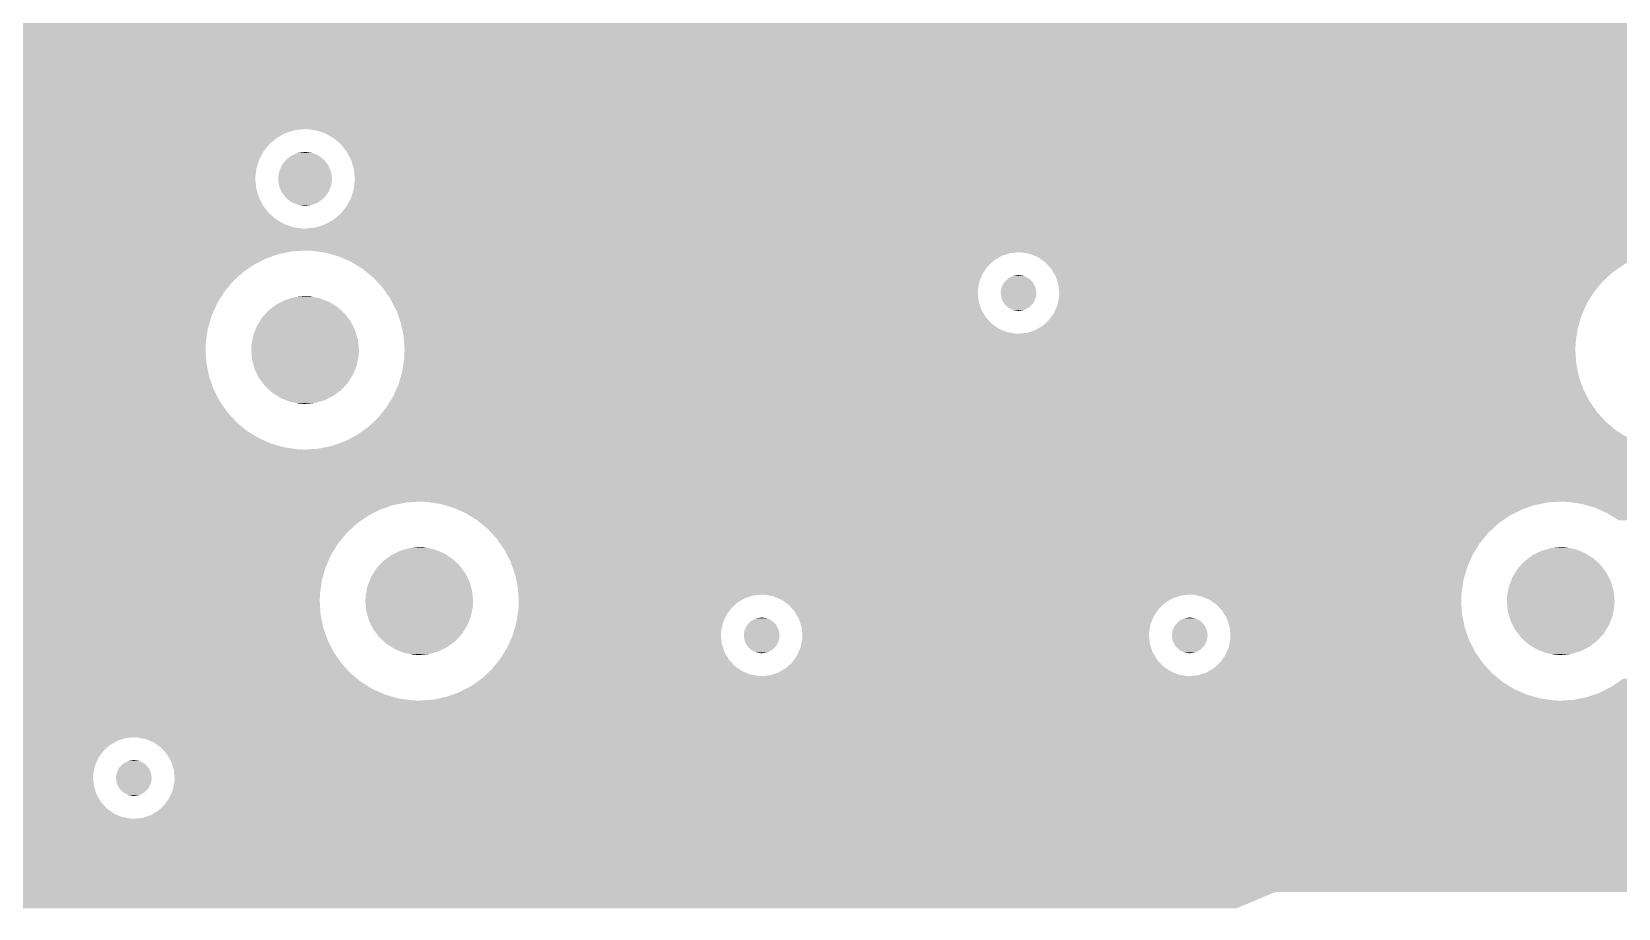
# Model space of a CAD drawing. Extents: x 295 to 953, y 10 to 290.
# Drawn here: x 729.34 to 764.64, y 190.29 to 209.8 of the extents above; entities that cross this region are included whole.
import ezdxf

# ---------------------------------------------------------------- set-up
doc = ezdxf.new("R2010")
doc.units = 0
doc.header["$LTSCALE"] = 5
doc.header["$MEASUREMENT"] = 0
doc.layers.add('FROMC1', color=7, linetype='CONTINUOUS')

msp = doc.modelspace()

# ---------------------------------------------------------------- linework, layer by layer
at = {"layer": 'FROMC1'}
for points in [[(720.94, 209.537), (720.94, 210.66), (797.937, 209.537), (797.937, 210.66)], [(720.94, 209.517), (720.94, 209.537), (788.39, 209.517), (788.758, 209.537)], [(720.94, 209.456), (720.94, 209.517), (788.027, 209.456), (788.39, 209.517)], [(720.94, 209.356), (720.94, 209.456), (787.673, 209.356), (788.027, 209.456)], [(720.94, 209.217), (720.94, 209.356), (787.333, 209.217), (787.673, 209.356)], [(720.94, 209.042), (720.94, 209.217), (787.009, 209.042), (787.333, 209.217)], [(720.94, 208.832), (720.94, 209.042), (786.707, 208.832), (787.009, 209.042)], [(720.94, 208.59), (720.94, 208.832), (786.43, 208.59), (786.707, 208.832)], [(720.94, 208.319), (720.94, 208.59), (786.182, 208.319), (786.43, 208.59)], [(720.94, 208.022), (720.94, 208.319), (785.964, 208.022), (786.182, 208.319)], [(720.94, 207.703), (720.94, 208.022), (785.781, 207.703), (785.964, 208.022)], [(720.94, 207.632), (720.94, 207.703), (785.75, 207.632), (785.781, 207.703)], [(720.94, 207.612), (720.94, 207.632), (735.207, 207.612), (735.418, 207.632)], [(720.94, 207.552), (720.94, 207.612), (735.003, 207.552), (735.207, 207.612)], [(735.669, 207.603), (735.459, 207.632), (785.737, 207.603), (785.75, 207.632)], [(735.87, 207.536), (735.669, 207.603), (785.708, 207.536), (785.737, 207.603)], [(720.94, 207.454), (720.94, 207.552), (734.815, 207.454), (735.003, 207.552)], [(720.94, 207.323), (720.94, 207.454), (734.649, 207.323), (734.815, 207.454)], [(720.94, 207.162), (720.94, 207.323), (734.511, 207.162), (734.649, 207.323)], [(736.054, 207.431), (735.87, 207.536), (785.662, 207.431), (785.708, 207.536)], [(736.13, 207.366), (736.054, 207.431), (785.634, 207.366), (785.662, 207.431)], [(736.215, 207.293), (736.13, 207.366), (785.611, 207.293), (785.634, 207.366)], [(736.347, 207.127), (736.215, 207.293), (785.56, 207.127), (785.611, 207.293)], [(720.94, 206.978), (720.94, 207.162), (734.407, 206.978), (734.511, 207.162)], [(720.94, 206.777), (720.94, 206.978), (734.339, 206.777), (734.407, 206.978)], [(734.9, 206.827), (734.993, 206.947), (735.934, 206.827), (735.843, 206.947)], [(734.993, 206.947), (734.995, 206.95), (735.843, 206.947), (735.839, 206.95)], [(734.995, 206.95), (735.116, 207.043), (735.839, 206.95), (735.72, 207.043)], [(735.116, 207.043), (735.119, 207.045), (735.72, 207.043), (735.715, 207.045)], [(735.119, 207.045), (735.26, 207.103), (735.715, 207.045), (735.576, 207.103)], [(735.26, 207.103), (735.263, 207.104), (735.576, 207.103), (735.568, 207.104)], [(735.263, 207.104), (735.418, 207.124), (735.568, 207.104), (735.418, 207.124)], [(736.405, 207.015), (736.347, 207.127), (785.525, 207.015), (785.56, 207.127)], [(736.445, 206.939), (736.405, 207.015), (785.51, 206.939), (785.525, 207.015)], [(736.505, 206.736), (736.445, 206.939), (785.471, 206.736), (785.51, 206.939)], [(720.94, 206.567), (720.94, 206.777), (734.311, 206.567), (734.339, 206.777)], [(720.94, 206.525), (720.94, 206.567), (734.31, 206.525), (734.311, 206.567)], [(720.94, 206.314), (720.94, 206.525), (734.33, 206.314), (734.31, 206.525)], [(734.818, 206.525), (734.839, 206.679), (736.017, 206.525), (735.997, 206.679)], [(734.838, 206.371), (734.818, 206.525), (735.996, 206.371), (736.017, 206.525)], [(734.839, 206.679), (734.84, 206.684), (735.997, 206.679), (735.995, 206.684)], [(734.84, 206.684), (734.898, 206.823), (735.995, 206.684), (735.937, 206.823)], [(734.898, 206.823), (734.9, 206.827), (735.937, 206.823), (735.934, 206.827)], [(736.513, 206.653), (736.505, 206.736), (785.455, 206.653), (785.471, 206.736)], [(736.525, 206.525), (736.513, 206.653), (785.445, 206.525), (785.455, 206.653)], [(736.524, 206.483), (736.525, 206.525), (785.442, 206.483), (785.445, 206.525)], [(720.94, 206.111), (720.94, 206.314), (734.39, 206.111), (734.33, 206.314)], [(734.84, 206.366), (734.838, 206.371), (735.996, 206.366), (735.996, 206.371)], [(734.898, 206.227), (734.84, 206.366), (735.937, 206.227), (735.996, 206.366)], [(734.901, 206.223), (734.898, 206.227), (735.935, 206.223), (735.937, 206.227)], [(734.992, 206.103), (734.901, 206.223), (735.842, 206.103), (735.935, 206.223)], [(736.428, 206.072), (736.473, 206.205), (785.432, 206.072), (785.425, 206.205)], [(736.473, 206.205), (736.496, 206.273), (785.425, 206.205), (785.426, 206.273)], [(736.496, 206.273), (736.498, 206.287), (785.426, 206.273), (785.426, 206.287)], [(736.498, 206.287), (736.524, 206.483), (785.426, 206.287), (785.442, 206.483)], [(720.94, 205.923), (720.94, 206.111), (734.488, 205.923), (734.39, 206.111)], [(720.94, 205.757), (720.94, 205.923), (734.62, 205.757), (734.488, 205.923)], [(734.996, 206.1), (734.992, 206.103), (735.84, 206.1), (735.842, 206.103)], [(735.115, 206.007), (734.996, 206.1), (735.719, 206.007), (735.84, 206.1)], [(735.121, 206.005), (735.115, 206.007), (735.716, 206.005), (735.719, 206.007)], [(735.259, 205.947), (735.121, 206.005), (735.575, 205.947), (735.716, 206.005)], [(735.267, 205.946), (735.259, 205.947), (735.572, 205.946), (735.575, 205.947)], [(735.418, 205.926), (735.267, 205.946), (735.418, 205.926), (735.572, 205.946)], [(736.186, 205.727), (736.28, 205.838), (785.464, 205.727), (785.445, 205.838)], [(736.28, 205.838), (736.324, 205.888), (785.445, 205.838), (785.443, 205.888)], [(736.324, 205.888), (736.428, 206.072), (785.443, 205.888), (785.432, 206.072)], [(720.94, 205.619), (720.94, 205.757), (734.781, 205.619), (734.62, 205.757)], [(720.94, 205.514), (720.94, 205.619), (734.965, 205.514), (734.781, 205.619)], [(720.94, 205.447), (720.94, 205.514), (735.166, 205.447), (734.965, 205.514)], [(735.628, 205.438), (735.754, 205.475), (785.517, 205.438), (785.506, 205.475)], [(735.754, 205.475), (735.832, 205.498), (785.506, 205.475), (785.502, 205.498)], [(735.832, 205.498), (736.02, 205.596), (785.502, 205.498), (785.486, 205.596)], [(736.02, 205.596), (736.186, 205.727), (785.486, 205.596), (785.464, 205.727)], [(720.94, 205.418), (720.94, 205.447), (735.376, 205.418), (735.166, 205.447)], [(720.94, 205.121), (720.94, 205.418), (785.606, 205.121), (785.522, 205.418)], [(720.94, 205.418), (720.94, 205.418), (735.418, 205.418), (735.376, 205.418)], [(720.94, 204.93), (720.94, 205.121), (785.684, 204.93), (785.606, 205.121)], [(735.418, 205.418), (735.628, 205.438), (785.522, 205.418), (785.517, 205.438)], [(720.94, 204.91), (720.94, 204.93), (735.118, 204.91), (735.418, 204.93)], [(720.94, 204.849), (720.94, 204.91), (734.825, 204.849), (735.118, 204.91)], [(720.94, 204.749), (720.94, 204.849), (734.542, 204.749), (734.825, 204.849)], [(735.596, 204.923), (735.418, 204.93), (765.792, 204.923), (765.898, 204.93)], [(735.684, 204.91), (735.596, 204.923), (765.598, 204.91), (765.792, 204.923)], [(735.803, 204.892), (735.684, 204.91), (765.512, 204.892), (765.598, 204.91)], [(735.892, 204.878), (735.803, 204.892), (751.167, 204.878), (751.293, 204.892)], [(735.916, 204.872), (735.892, 204.878), (751.102, 204.872), (751.167, 204.878)], [(736.121, 204.812), (735.916, 204.872), (750.92, 204.812), (751.102, 204.872)], [(736.18, 204.794), (736.121, 204.812), (750.891, 204.794), (750.92, 204.812)], [(736.359, 204.715), (736.18, 204.794), (750.754, 204.715), (750.891, 204.794)], [(751.372, 204.888), (751.293, 204.892), (765.495, 204.888), (765.512, 204.892)], [(751.561, 204.851), (751.372, 204.888), (765.315, 204.851), (765.495, 204.888)], [(751.566, 204.849), (751.561, 204.851), (765.305, 204.849), (765.315, 204.851)], [(751.737, 204.776), (751.566, 204.849), (765.096, 204.776), (765.305, 204.849)], [(751.773, 204.749), (751.737, 204.776), (765.022, 204.749), (765.096, 204.776)], [(720.94, 204.613), (720.94, 204.749), (734.275, 204.613), (734.542, 204.749)], [(720.94, 204.441), (720.94, 204.613), (734.029, 204.441), (734.275, 204.613)], [(720.94, 204.237), (720.94, 204.441), (733.809, 204.237), (734.029, 204.441)], [(736.454, 204.672), (736.359, 204.715), (750.708, 204.672), (750.754, 204.715)], [(736.594, 204.585), (736.454, 204.672), (750.613, 204.585), (750.708, 204.672)], [(736.709, 204.515), (736.594, 204.585), (750.563, 204.515), (750.613, 204.585)], [(736.812, 204.429), (736.709, 204.515), (750.502, 204.429), (750.563, 204.515)], [(736.94, 204.324), (736.812, 204.429), (750.457, 204.324), (750.502, 204.429)], [(751.893, 204.665), (751.773, 204.749), (764.857, 204.665), (765.022, 204.749)], [(751.941, 204.613), (751.893, 204.665), (764.755, 204.613), (764.857, 204.665)], [(752.022, 204.523), (751.941, 204.613), (764.627, 204.523), (764.755, 204.613)], [(752.071, 204.441), (752.022, 204.523), (764.509, 204.441), (764.627, 204.523)], [(752.119, 204.358), (752.071, 204.441), (764.419, 204.358), (764.509, 204.441)], [(720.94, 204.006), (720.94, 204.237), (733.618, 204.006), (733.809, 204.237)], [(737.005, 204.253), (736.94, 204.324), (750.426, 204.253), (750.457, 204.324)], [(737.143, 204.103), (737.005, 204.253), (750.397, 204.103), (750.426, 204.253)], [(737.17, 204.065), (737.143, 204.103), (750.389, 204.065), (750.397, 204.103)], [(737.226, 203.985), (737.17, 204.065), (750.386, 203.985), (750.389, 204.065)], [(750.894, 203.985), (750.911, 204.1), (751.691, 203.985), (751.673, 204.1)], [(750.911, 204.1), (750.916, 204.11), (751.673, 204.1), (751.671, 204.11)], [(750.916, 204.11), (750.966, 204.214), (751.671, 204.11), (751.617, 204.214)], [(750.966, 204.214), (750.975, 204.223), (751.617, 204.214), (751.613, 204.223)], [(750.975, 204.223), (751.055, 204.305), (751.613, 204.223), (751.528, 204.305)], [(751.055, 204.305), (751.067, 204.311), (751.528, 204.305), (751.522, 204.311)], [(751.067, 204.311), (751.167, 204.364), (751.522, 204.311), (751.414, 204.364)], [(751.167, 204.364), (751.187, 204.367), (751.414, 204.364), (751.408, 204.367)], [(751.187, 204.367), (751.293, 204.384), (751.408, 204.367), (751.293, 204.384)], [(752.159, 204.237), (752.119, 204.358), (764.289, 204.237), (764.419, 204.358)], [(752.179, 204.176), (752.159, 204.237), (764.238, 204.176), (764.289, 204.237)], [(752.197, 204.006), (752.179, 204.176), (764.098, 204.006), (764.238, 204.176)], [(720.94, 203.751), (720.94, 204.006), (733.46, 203.751), (733.618, 204.006)], [(720.94, 203.477), (720.94, 203.751), (733.338, 203.477), (733.46, 203.751)], [(734.701, 203.669), (734.788, 203.735), (736.143, 203.669), (736.037, 203.735)], [(734.788, 203.735), (734.891, 203.786), (736.037, 203.735), (735.956, 203.786)], [(734.891, 203.786), (734.986, 203.833), (735.956, 203.786), (735.835, 203.833)], [(734.986, 203.833), (735.103, 203.867), (735.835, 203.833), (735.751, 203.867)], [(735.103, 203.867), (735.198, 203.894), (735.751, 203.867), (735.61, 203.894)], [(735.198, 203.894), (735.356, 203.908), (735.61, 203.894), (735.534, 203.908)], [(735.356, 203.908), (735.418, 203.914), (735.534, 203.908), (735.418, 203.914)], [(737.315, 203.857), (737.226, 203.985), (750.399, 203.857), (750.386, 203.985)], [(737.347, 203.794), (737.315, 203.857), (750.406, 203.794), (750.399, 203.857)], [(737.441, 203.612), (737.347, 203.794), (750.466, 203.612), (750.406, 203.794)], [(750.912, 203.87), (750.894, 203.985), (751.674, 203.87), (751.691, 203.985)], [(750.914, 203.86), (750.912, 203.87), (751.669, 203.86), (751.674, 203.87)], [(750.968, 203.756), (750.914, 203.86), (751.619, 203.756), (751.669, 203.86)], [(750.972, 203.747), (750.968, 203.756), (751.61, 203.747), (751.619, 203.756)], [(751.057, 203.665), (750.972, 203.747), (751.53, 203.665), (751.61, 203.747)], [(752.083, 203.541), (752.159, 203.717), (763.846, 203.541), (763.925, 203.717)], [(752.159, 203.717), (752.166, 203.751), (763.925, 203.717), (763.94, 203.751)], [(752.166, 203.751), (752.196, 203.905), (763.94, 203.751), (764.035, 203.905)], [(752.196, 203.905), (752.199, 203.985), (764.035, 203.905), (764.085, 203.985)], [(752.199, 203.985), (752.197, 204.006), (764.085, 203.985), (764.098, 204.006)], [(720.94, 203.19), (720.94, 203.477), (733.254, 203.19), (733.338, 203.477)], [(734.403, 203.344), (734.463, 203.44), (736.438, 203.344), (736.366, 203.44)], [(734.463, 203.44), (734.536, 203.52), (736.366, 203.44), (736.306, 203.52)], [(734.536, 203.52), (734.612, 203.603), (736.306, 203.52), (736.216, 203.603)], [(734.612, 203.603), (734.701, 203.669), (736.216, 203.603), (736.143, 203.669)], [(737.452, 203.591), (737.441, 203.612), (750.479, 203.591), (750.466, 203.612)], [(737.503, 203.447), (737.452, 203.591), (750.563, 203.447), (750.479, 203.591)], [(737.552, 203.308), (737.503, 203.447), (750.69, 203.308), (750.563, 203.447)], [(751.063, 203.659), (751.057, 203.665), (751.518, 203.659), (751.53, 203.665)], [(751.171, 203.606), (751.063, 203.659), (751.418, 203.606), (751.518, 203.659)], [(751.178, 203.603), (751.171, 203.606), (751.398, 203.603), (751.418, 203.606)], [(751.293, 203.586), (751.178, 203.603), (751.293, 203.586), (751.398, 203.603)], [(751.831, 203.255), (751.972, 203.385), (763.753, 203.255), (763.791, 203.385)], [(751.972, 203.385), (752.038, 203.477), (763.791, 203.385), (763.818, 203.477)], [(752.038, 203.477), (752.083, 203.541), (763.818, 203.477), (763.846, 203.541)], [(720.94, 202.893), (720.94, 203.19), (733.21, 202.893), (733.254, 203.19)], [(734.244, 202.935), (734.266, 203.048), (736.596, 202.935), (736.564, 203.048)], [(734.266, 203.048), (734.305, 203.147), (736.564, 203.048), (736.536, 203.147)], [(734.305, 203.147), (734.346, 203.253), (736.536, 203.147), (736.483, 203.253)], [(734.346, 203.253), (734.403, 203.344), (736.483, 203.253), (736.438, 203.344)], [(737.552, 203.305), (737.552, 203.308), (750.692, 203.305), (750.69, 203.308)], [(737.575, 203.194), (737.552, 203.305), (750.848, 203.194), (750.692, 203.305)], [(737.591, 203.119), (737.575, 203.194), (751.025, 203.119), (750.848, 203.194)], [(737.598, 203.082), (737.591, 203.119), (751.213, 203.082), (751.025, 203.119)], [(737.599, 203.078), (737.598, 203.082), (751.293, 203.078), (751.213, 203.082)], [(737.612, 203.014), (737.599, 203.078), (763.708, 203.014), (763.717, 203.078)], [(737.62, 202.893), (737.612, 203.014), (763.69, 202.893), (763.708, 203.014)], [(751.293, 203.078), (751.483, 203.098), (763.717, 203.078), (763.721, 203.098)], [(751.483, 203.098), (751.665, 203.158), (763.721, 203.098), (763.729, 203.158)], [(751.665, 203.158), (751.719, 203.19), (763.729, 203.158), (763.734, 203.19)], [(751.719, 203.19), (751.831, 203.255), (763.734, 203.19), (763.753, 203.255)], [(720.94, 202.715), (720.94, 202.893), (733.203, 202.715), (733.21, 202.893)], [(720.94, 202.416), (720.94, 202.715), (733.223, 202.416), (733.203, 202.715)], [(734.219, 202.715), (734.224, 202.832), (736.616, 202.715), (736.606, 202.832)], [(734.229, 202.598), (734.219, 202.715), (736.611, 202.598), (736.616, 202.715)], [(734.224, 202.832), (734.244, 202.935), (736.606, 202.832), (736.596, 202.935)], [(737.632, 202.715), (737.62, 202.893), (763.683, 202.715), (763.69, 202.893)], [(737.625, 202.537), (737.632, 202.715), (763.695, 202.537), (763.683, 202.715)], [(720.94, 202.122), (720.94, 202.416), (733.283, 202.122), (733.223, 202.416)], [(734.239, 202.495), (734.229, 202.598), (736.591, 202.495), (736.611, 202.598)], [(734.271, 202.382), (734.239, 202.495), (736.569, 202.382), (736.591, 202.495)], [(734.299, 202.283), (734.271, 202.382), (736.531, 202.283), (736.569, 202.382)], [(737.581, 202.24), (737.607, 202.416), (763.739, 202.24), (763.703, 202.416)], [(737.607, 202.416), (737.625, 202.537), (763.703, 202.416), (763.695, 202.537)], [(720.94, 201.839), (720.94, 202.122), (733.383, 201.839), (733.283, 202.122)], [(734.352, 202.177), (734.299, 202.283), (736.489, 202.177), (736.531, 202.283)], [(734.397, 202.086), (734.352, 202.177), (736.432, 202.086), (736.489, 202.177)], [(734.469, 201.99), (734.397, 202.086), (736.372, 201.99), (736.432, 202.086)], [(734.53, 201.91), (734.469, 201.99), (736.299, 201.91), (736.372, 201.99)], [(737.447, 201.839), (737.497, 201.953), (763.863, 201.839), (763.823, 201.953)], [(737.497, 201.953), (737.547, 202.122), (763.823, 201.953), (763.763, 202.122)], [(737.547, 202.122), (737.581, 202.24), (763.763, 202.122), (763.739, 202.24)], [(720.94, 201.573), (720.94, 201.839), (733.52, 201.573), (733.383, 201.839)], [(734.62, 201.827), (734.53, 201.91), (736.223, 201.827), (736.299, 201.91)], [(734.692, 201.761), (734.62, 201.827), (736.135, 201.761), (736.223, 201.827)], [(734.798, 201.695), (734.692, 201.761), (736.047, 201.695), (736.135, 201.761)], [(734.879, 201.644), (734.798, 201.695), (735.945, 201.644), (736.047, 201.695)], [(735, 201.597), (734.879, 201.644), (735.849, 201.597), (735.945, 201.644)], [(735.084, 201.563), (735, 201.597), (735.732, 201.563), (735.849, 201.597)], [(737.309, 201.573), (737.375, 201.679), (764, 201.573), (763.946, 201.679)], [(737.375, 201.679), (737.447, 201.839), (763.946, 201.679), (763.863, 201.839)], [(720.94, 201.327), (720.94, 201.573), (733.692, 201.327), (733.52, 201.573)], [(720.94, 201.106), (720.94, 201.327), (733.895, 201.106), (733.692, 201.327)], [(735.225, 201.536), (735.084, 201.563), (735.637, 201.536), (735.732, 201.563)], [(735.301, 201.522), (735.225, 201.536), (735.479, 201.522), (735.637, 201.536)], [(735.418, 201.516), (735.301, 201.522), (735.418, 201.516), (735.479, 201.522)], [(737.026, 201.192), (737.137, 201.327), (764.296, 201.192), (764.172, 201.327)], [(737.137, 201.327), (737.217, 201.424), (764.172, 201.327), (764.104, 201.424)], [(737.217, 201.424), (737.309, 201.573), (764.104, 201.424), (764, 201.573)], [(720.94, 200.915), (720.94, 201.106), (734.126, 200.915), (733.895, 201.106)], [(720.94, 200.758), (720.94, 200.915), (734.381, 200.758), (734.126, 200.915)], [(736.56, 200.817), (736.7, 200.915), (764.764, 200.817), (764.606, 200.915)], [(736.7, 200.915), (736.806, 200.989), (764.606, 200.915), (764.517, 200.989)], [(736.806, 200.989), (736.933, 201.106), (764.517, 200.989), (764.375, 201.106)], [(736.933, 201.106), (737.026, 201.192), (764.375, 201.106), (764.296, 201.192)], [(720.94, 200.636), (720.94, 200.758), (734.655, 200.636), (734.381, 200.758)], [(720.94, 200.552), (720.94, 200.636), (734.943, 200.552), (734.655, 200.636)], [(720.94, 200.507), (720.94, 200.552), (735.239, 200.507), (734.943, 200.552)], [(735.523, 200.507), (735.717, 200.52), (765.719, 200.507), (765.632, 200.52)], [(735.717, 200.52), (735.868, 200.552), (765.632, 200.52), (765.423, 200.552)], [(735.868, 200.552), (736.01, 200.581), (765.423, 200.552), (765.322, 200.581)], [(736.01, 200.581), (736.165, 200.636), (765.322, 200.581), (765.135, 200.636)], [(736.165, 200.636), (736.293, 200.681), (765.135, 200.636), (765.034, 200.681)], [(736.293, 200.681), (736.443, 200.758), (765.034, 200.681), (764.861, 200.758)], [(736.443, 200.758), (736.56, 200.817), (764.861, 200.758), (764.764, 200.817)], [(720.94, 200.5), (720.94, 200.507), (735.418, 200.5), (735.239, 200.507)], [(720.94, 199.54), (720.94, 200.5), (797.937, 199.54), (797.937, 200.5)], [(735.418, 200.5), (735.523, 200.507), (765.898, 200.5), (765.719, 200.507)], [(720.94, 199.53), (720.94, 199.54), (784.177, 199.53), (784.226, 199.54)], [(720.94, 199.342), (720.94, 199.53), (783.725, 199.342), (784.177, 199.53)], [(720.94, 199.322), (720.94, 199.342), (737.658, 199.322), (737.958, 199.342)], [(720.94, 199.261), (720.94, 199.322), (737.365, 199.261), (737.658, 199.322)], [(720.94, 199.161), (720.94, 199.261), (737.082, 199.161), (737.365, 199.261)], [(720.94, 199.025), (720.94, 199.161), (736.815, 199.025), (737.082, 199.161)], [(738.136, 199.335), (737.958, 199.342), (763.252, 199.335), (763.358, 199.342)], [(738.224, 199.322), (738.136, 199.335), (763.058, 199.322), (763.252, 199.335)], [(738.432, 199.29), (738.224, 199.322), (762.907, 199.29), (763.058, 199.322)], [(738.533, 199.261), (738.432, 199.29), (762.765, 199.261), (762.907, 199.29)], [(738.72, 199.206), (738.533, 199.261), (762.61, 199.206), (762.765, 199.261)], [(738.821, 199.161), (738.72, 199.206), (762.482, 199.161), (762.61, 199.206)], [(738.994, 199.084), (738.821, 199.161), (762.332, 199.084), (762.482, 199.161)], [(763.536, 199.335), (763.358, 199.342), (783.708, 199.335), (783.725, 199.342)], [(763.832, 199.29), (763.536, 199.335), (783.602, 199.29), (783.708, 199.335)], [(764.12, 199.206), (763.832, 199.29), (783.4, 199.206), (783.602, 199.29)], [(764.192, 199.175), (764.12, 199.206), (783.324, 199.175), (783.4, 199.206)], [(764.253, 199.147), (764.192, 199.175), (783.283, 199.147), (783.324, 199.175)], [(764.394, 199.084), (764.253, 199.147), (783.22, 199.084), (783.283, 199.147)], [(720.94, 198.853), (720.94, 199.025), (736.569, 198.853), (736.815, 199.025)], [(720.94, 198.649), (720.94, 198.853), (736.349, 198.649), (736.569, 198.853)], [(739.091, 199.025), (738.994, 199.084), (762.215, 199.025), (762.332, 199.084)], [(739.249, 198.927), (739.091, 199.025), (762.075, 198.927), (762.215, 199.025)], [(739.338, 198.853), (739.249, 198.927), (761.969, 198.853), (762.075, 198.927)], [(739.48, 198.736), (739.338, 198.853), (761.842, 198.736), (761.969, 198.853)], [(764.649, 198.927), (764.394, 199.084), (783.062, 198.927), (783.22, 199.084)], [(720.94, 198.418), (720.94, 198.649), (736.158, 198.418), (736.349, 198.649)], [(720.94, 198.163), (720.94, 198.418), (736, 198.163), (736.158, 198.418)], [(739.56, 198.649), (739.48, 198.736), (761.749, 198.649), (761.842, 198.736)], [(739.683, 198.515), (739.56, 198.649), (761.638, 198.515), (761.749, 198.649)], [(739.751, 198.418), (739.683, 198.515), (761.558, 198.418), (761.638, 198.515)], [(739.855, 198.269), (739.751, 198.418), (761.466, 198.269), (761.558, 198.418)], [(720.94, 197.889), (720.94, 198.163), (735.878, 197.889), (736, 198.163)], [(737.152, 198.015), (737.241, 198.081), (738.756, 198.015), (738.683, 198.081)], [(737.241, 198.081), (737.328, 198.147), (738.683, 198.081), (738.577, 198.147)], [(737.328, 198.147), (737.431, 198.198), (738.577, 198.147), (738.496, 198.198)], [(737.431, 198.198), (737.526, 198.245), (738.496, 198.198), (738.375, 198.245)], [(737.526, 198.245), (737.643, 198.279), (738.375, 198.245), (738.291, 198.279)], [(737.643, 198.279), (737.738, 198.306), (738.291, 198.279), (738.15, 198.306)], [(737.738, 198.306), (737.896, 198.32), (738.15, 198.306), (738.074, 198.32)], [(737.896, 198.32), (737.958, 198.326), (738.074, 198.32), (737.958, 198.326)], [(739.909, 198.163), (739.855, 198.269), (761.4, 198.163), (761.466, 198.269)], [(739.992, 198.003), (739.909, 198.163), (761.328, 198.003), (761.4, 198.163)], [(762.552, 198.015), (762.641, 198.081), (764.156, 198.015), (764.083, 198.081)], [(762.641, 198.081), (762.728, 198.147), (764.083, 198.081), (763.977, 198.147)], [(762.728, 198.147), (762.831, 198.198), (763.977, 198.147), (763.896, 198.198)], [(762.831, 198.198), (762.926, 198.245), (763.896, 198.198), (763.775, 198.245)], [(762.926, 198.245), (763.043, 198.279), (763.775, 198.245), (763.691, 198.279)], [(763.043, 198.279), (763.138, 198.306), (763.691, 198.279), (763.55, 198.306)], [(763.138, 198.306), (763.296, 198.32), (763.55, 198.306), (763.474, 198.32)], [(763.296, 198.32), (763.358, 198.326), (763.474, 198.32), (763.358, 198.326)], [(720.94, 197.602), (720.94, 197.889), (735.794, 197.602), (735.878, 197.889)], [(736.886, 197.665), (736.943, 197.756), (739.023, 197.665), (738.978, 197.756)], [(736.943, 197.756), (737.003, 197.852), (738.978, 197.756), (738.906, 197.852)], [(737.003, 197.852), (737.076, 197.932), (738.906, 197.852), (738.846, 197.932)], [(737.076, 197.932), (737.152, 198.015), (738.846, 197.932), (738.756, 198.015)], [(740.032, 197.889), (739.992, 198.003), (761.278, 197.889), (761.328, 198.003)], [(740.092, 197.72), (740.032, 197.889), (761.229, 197.72), (761.278, 197.889)], [(740.116, 197.602), (740.092, 197.72), (761.194, 197.602), (761.229, 197.72)], [(762.286, 197.665), (762.343, 197.756), (764.423, 197.665), (764.378, 197.756)], [(762.343, 197.756), (762.403, 197.852), (764.378, 197.756), (764.306, 197.852)], [(762.403, 197.852), (762.476, 197.932), (764.306, 197.852), (764.246, 197.932)], [(762.476, 197.932), (762.552, 198.015), (764.246, 197.932), (764.156, 198.015)], [(720.94, 197.305), (720.94, 197.602), (735.75, 197.305), (735.794, 197.602)], [(736.764, 197.244), (736.784, 197.347), (739.146, 197.244), (739.136, 197.347)], [(736.784, 197.347), (736.806, 197.46), (739.136, 197.347), (739.104, 197.46)], [(736.806, 197.46), (736.845, 197.559), (739.104, 197.46), (739.076, 197.559)], [(736.845, 197.559), (736.886, 197.665), (739.076, 197.559), (739.023, 197.665)], [(740.152, 197.426), (740.116, 197.602), (761.168, 197.426), (761.194, 197.602)], [(740.16, 197.305), (740.152, 197.426), (761.15, 197.305), (761.168, 197.426)], [(762.164, 197.244), (762.184, 197.347), (764.546, 197.244), (764.536, 197.347)], [(762.184, 197.347), (762.206, 197.46), (764.536, 197.347), (764.504, 197.46)], [(762.206, 197.46), (762.245, 197.559), (764.504, 197.46), (764.476, 197.559)], [(762.245, 197.559), (762.286, 197.665), (764.476, 197.559), (764.423, 197.665)], [(720.94, 197.127), (720.94, 197.305), (735.743, 197.127), (735.75, 197.305)], [(720.94, 196.828), (720.94, 197.127), (735.763, 196.828), (735.743, 197.127)], [(736.759, 197.127), (736.764, 197.244), (739.156, 197.127), (739.146, 197.244)], [(736.769, 197.01), (736.759, 197.127), (739.151, 197.01), (739.156, 197.127)], [(736.779, 196.907), (736.769, 197.01), (739.131, 196.907), (739.151, 197.01)], [(740.163, 197.272), (740.16, 197.305), (761.148, 197.272), (761.15, 197.305)], [(740.164, 197.252), (740.163, 197.272), (745.387, 197.252), (745.578, 197.272)], [(740.168, 197.192), (740.164, 197.252), (745.205, 197.192), (745.387, 197.252)], [(740.166, 196.965), (740.171, 197.095), (744.898, 196.965), (745.039, 197.095)], [(740.172, 197.127), (740.168, 197.192), (745.094, 197.127), (745.205, 197.192)], [(740.171, 197.095), (740.172, 197.127), (745.039, 197.095), (745.094, 197.127)], [(745.657, 197.268), (745.578, 197.272), (755.069, 197.268), (755.103, 197.272)], [(745.743, 197.252), (745.657, 197.268), (754.912, 197.252), (755.069, 197.268)], [(745.846, 197.231), (745.743, 197.252), (754.85, 197.231), (754.912, 197.252)], [(745.938, 197.192), (745.846, 197.231), (754.73, 197.192), (754.85, 197.231)], [(746.022, 197.156), (745.938, 197.192), (754.668, 197.156), (754.73, 197.192)], [(746.107, 197.095), (746.022, 197.156), (754.564, 197.095), (754.668, 197.156)], [(746.178, 197.045), (746.107, 197.095), (754.51, 197.045), (754.564, 197.095)], [(746.25, 196.965), (746.178, 197.045), (754.423, 196.965), (754.51, 197.045)], [(755.182, 197.268), (755.103, 197.272), (761.148, 197.268), (761.148, 197.272)], [(755.371, 197.231), (755.182, 197.268), (761.147, 197.231), (761.148, 197.268)], [(755.547, 197.156), (755.371, 197.231), (761.144, 197.156), (761.147, 197.231)], [(755.587, 197.127), (755.547, 197.156), (761.143, 197.127), (761.144, 197.156)], [(755.703, 197.045), (755.587, 197.127), (761.148, 197.045), (761.143, 197.127)], [(755.832, 196.903), (755.703, 197.045), (761.158, 196.903), (761.148, 197.045)], [(762.159, 197.127), (762.164, 197.244), (764.556, 197.127), (764.546, 197.244)], [(762.169, 197.01), (762.159, 197.127), (764.551, 197.01), (764.556, 197.127)], [(762.179, 196.907), (762.169, 197.01), (764.531, 196.907), (764.551, 197.01)], [(720.94, 196.534), (720.94, 196.828), (735.823, 196.534), (735.763, 196.828)], [(736.811, 196.794), (736.779, 196.907), (739.109, 196.794), (739.131, 196.907)], [(736.839, 196.695), (736.811, 196.794), (739.071, 196.695), (739.109, 196.794)], [(736.892, 196.589), (736.839, 196.695), (739.029, 196.589), (739.071, 196.695)], [(740.115, 196.633), (740.121, 196.652), (744.711, 196.633), (744.72, 196.652)], [(740.121, 196.652), (740.144, 196.809), (744.72, 196.652), (744.787, 196.809)], [(740.144, 196.809), (740.165, 196.949), (744.787, 196.809), (744.886, 196.949)], [(740.165, 196.949), (740.166, 196.965), (744.886, 196.949), (744.898, 196.965)], [(745.26, 196.603), (745.34, 196.685), (745.898, 196.603), (745.813, 196.685)], [(745.34, 196.685), (745.352, 196.691), (745.813, 196.685), (745.807, 196.691)], [(745.352, 196.691), (745.452, 196.744), (745.807, 196.691), (745.699, 196.744)], [(745.452, 196.744), (745.472, 196.747), (745.699, 196.744), (745.693, 196.747)], [(745.472, 196.747), (745.578, 196.764), (745.693, 196.747), (745.578, 196.764)], [(746.307, 196.903), (746.25, 196.965), (754.379, 196.903), (754.423, 196.965)], [(746.362, 196.809), (746.307, 196.903), (754.312, 196.809), (754.379, 196.903)], [(746.404, 196.738), (746.362, 196.809), (754.281, 196.738), (754.312, 196.809)], [(746.439, 196.633), (746.404, 196.738), (754.236, 196.633), (754.281, 196.738)], [(754.785, 196.603), (754.865, 196.685), (755.423, 196.603), (755.338, 196.685)], [(754.865, 196.685), (754.877, 196.691), (755.338, 196.685), (755.332, 196.691)], [(754.877, 196.691), (754.977, 196.744), (755.332, 196.691), (755.224, 196.744)], [(754.977, 196.744), (754.997, 196.747), (755.224, 196.744), (755.218, 196.747)], [(754.997, 196.747), (755.103, 196.764), (755.218, 196.747), (755.103, 196.764)], [(755.876, 196.828), (755.832, 196.903), (761.163, 196.828), (761.158, 196.903)], [(755.929, 196.738), (755.876, 196.828), (761.182, 196.738), (761.163, 196.828)], [(755.989, 196.556), (755.929, 196.738), (761.219, 196.556), (761.182, 196.738)], [(762.211, 196.794), (762.179, 196.907), (764.509, 196.794), (764.531, 196.907)], [(762.239, 196.695), (762.211, 196.794), (764.471, 196.695), (764.509, 196.794)], [(762.292, 196.589), (762.239, 196.695), (764.429, 196.589), (764.471, 196.695)], [(720.94, 196.251), (720.94, 196.534), (735.923, 196.251), (735.823, 196.534)], [(736.937, 196.498), (736.892, 196.589), (738.972, 196.498), (739.029, 196.589)], [(737.009, 196.402), (736.937, 196.498), (738.912, 196.402), (738.972, 196.498)], [(737.07, 196.322), (737.009, 196.402), (738.839, 196.322), (738.912, 196.402)], [(737.16, 196.239), (737.07, 196.322), (738.763, 196.239), (738.839, 196.322)], [(739.952, 196.174), (740.037, 196.365), (744.691, 196.174), (744.671, 196.365)], [(740.037, 196.365), (740.06, 196.445), (744.671, 196.365), (744.674, 196.445)], [(740.06, 196.445), (740.115, 196.633), (744.674, 196.445), (744.711, 196.633)], [(745.179, 196.365), (745.196, 196.48), (745.976, 196.365), (745.958, 196.48)], [(745.197, 196.25), (745.179, 196.365), (745.959, 196.25), (745.976, 196.365)], [(745.196, 196.48), (745.201, 196.49), (745.958, 196.48), (745.956, 196.49)], [(745.201, 196.49), (745.251, 196.594), (745.956, 196.49), (745.902, 196.594)], [(745.251, 196.594), (745.26, 196.603), (745.902, 196.594), (745.898, 196.603)], [(746.464, 196.556), (746.439, 196.633), (754.221, 196.556), (754.236, 196.633)], [(746.459, 196.174), (746.481, 196.285), (754.216, 196.174), (754.204, 196.285)], [(746.476, 196.445), (746.464, 196.556), (754.199, 196.445), (754.221, 196.556)], [(746.484, 196.365), (746.476, 196.445), (754.196, 196.365), (754.199, 196.445)], [(746.481, 196.285), (746.484, 196.365), (754.204, 196.285), (754.196, 196.365)], [(754.704, 196.365), (754.721, 196.48), (755.501, 196.365), (755.483, 196.48)], [(754.722, 196.25), (754.704, 196.365), (755.484, 196.25), (755.501, 196.365)], [(754.721, 196.48), (754.726, 196.49), (755.483, 196.48), (755.481, 196.49)], [(754.726, 196.49), (754.776, 196.594), (755.481, 196.49), (755.427, 196.594)], [(754.776, 196.594), (754.785, 196.603), (755.427, 196.594), (755.423, 196.603)], [(755.991, 196.534), (755.989, 196.556), (761.223, 196.534), (761.219, 196.556)], [(756.009, 196.365), (755.991, 196.534), (761.283, 196.365), (761.223, 196.534)], [(755.999, 196.251), (756.006, 196.285), (761.323, 196.251), (761.311, 196.285)], [(756.006, 196.285), (756.009, 196.365), (761.311, 196.285), (761.283, 196.365)], [(762.337, 196.498), (762.292, 196.589), (764.372, 196.498), (764.429, 196.589)], [(762.409, 196.402), (762.337, 196.498), (764.312, 196.402), (764.372, 196.498)], [(762.47, 196.322), (762.409, 196.402), (764.239, 196.322), (764.312, 196.402)], [(762.56, 196.239), (762.47, 196.322), (764.163, 196.239), (764.239, 196.322)], [(720.94, 195.985), (720.94, 196.251), (736.06, 195.985), (735.923, 196.251)], [(720.94, 195.739), (720.94, 195.985), (736.232, 195.739), (736.06, 195.985)], [(737.232, 196.173), (737.16, 196.239), (738.675, 196.173), (738.763, 196.239)], [(737.338, 196.107), (737.232, 196.173), (738.587, 196.107), (738.675, 196.173)], [(737.419, 196.056), (737.338, 196.107), (738.485, 196.056), (738.587, 196.107)], [(737.54, 196.009), (737.419, 196.056), (738.389, 196.009), (738.485, 196.056)], [(737.624, 195.975), (737.54, 196.009), (738.272, 195.975), (738.389, 196.009)], [(737.765, 195.948), (737.624, 195.975), (738.177, 195.948), (738.272, 195.975)], [(737.841, 195.934), (737.765, 195.948), (738.019, 195.934), (738.177, 195.948)], [(737.958, 195.928), (737.841, 195.934), (737.958, 195.928), (738.019, 195.934)], [(739.757, 195.836), (739.854, 195.992), (744.843, 195.836), (744.751, 195.992)], [(739.854, 195.992), (739.915, 196.091), (744.751, 195.992), (744.719, 196.091)], [(739.915, 196.091), (739.952, 196.174), (744.719, 196.091), (744.691, 196.174)], [(745.199, 196.24), (745.197, 196.25), (745.954, 196.24), (745.959, 196.25)], [(745.253, 196.136), (745.199, 196.24), (745.904, 196.136), (745.954, 196.24)], [(745.257, 196.127), (745.253, 196.136), (745.895, 196.127), (745.904, 196.136)], [(745.342, 196.045), (745.257, 196.127), (745.815, 196.045), (745.895, 196.127)], [(745.348, 196.039), (745.342, 196.045), (745.803, 196.039), (745.815, 196.045)], [(745.456, 195.986), (745.348, 196.039), (745.703, 195.986), (745.803, 196.039)], [(745.463, 195.983), (745.456, 195.986), (745.683, 195.983), (745.703, 195.986)], [(745.578, 195.966), (745.463, 195.983), (745.578, 195.966), (745.683, 195.983)], [(746.368, 195.921), (746.399, 195.992), (754.318, 195.921), (754.276, 195.992)], [(746.399, 195.992), (746.444, 196.097), (754.276, 195.992), (754.241, 196.097)], [(746.444, 196.097), (746.459, 196.174), (754.241, 196.097), (754.216, 196.174)], [(754.724, 196.24), (754.722, 196.25), (755.479, 196.24), (755.484, 196.25)], [(754.778, 196.136), (754.724, 196.24), (755.429, 196.136), (755.479, 196.24)], [(754.782, 196.127), (754.778, 196.136), (755.42, 196.127), (755.429, 196.136)], [(754.867, 196.045), (754.782, 196.127), (755.34, 196.045), (755.42, 196.127)], [(754.873, 196.039), (754.867, 196.045), (755.328, 196.039), (755.34, 196.045)], [(754.981, 195.986), (754.873, 196.039), (755.228, 195.986), (755.328, 196.039)], [(754.988, 195.983), (754.981, 195.986), (755.208, 195.983), (755.228, 195.986)], [(755.103, 195.966), (754.988, 195.983), (755.103, 195.966), (755.208, 195.983)], [(755.893, 195.921), (755.92, 195.985), (761.504, 195.921), (761.46, 195.985)], [(755.92, 195.985), (755.969, 196.097), (761.46, 195.985), (761.402, 196.097)], [(755.969, 196.097), (755.999, 196.251), (761.402, 196.097), (761.323, 196.251)], [(762.632, 196.173), (762.56, 196.239), (764.075, 196.173), (764.163, 196.239)], [(762.738, 196.107), (762.632, 196.173), (763.987, 196.107), (764.075, 196.173)], [(762.819, 196.056), (762.738, 196.107), (763.885, 196.056), (763.987, 196.107)], [(762.94, 196.009), (762.819, 196.056), (763.789, 196.009), (763.885, 196.056)], [(763.024, 195.975), (762.94, 196.009), (763.672, 195.975), (763.789, 196.009)], [(763.165, 195.948), (763.024, 195.975), (763.577, 195.948), (763.672, 195.975)], [(763.241, 195.934), (763.165, 195.948), (763.419, 195.934), (763.577, 195.948)], [(763.358, 195.928), (763.241, 195.934), (763.358, 195.928), (763.419, 195.934)], [(720.94, 195.518), (720.94, 195.739), (736.435, 195.518), (736.232, 195.739)], [(739.534, 195.574), (739.566, 195.604), (745.133, 195.574), (745.091, 195.604)], [(739.566, 195.604), (739.633, 195.685), (745.091, 195.604), (744.977, 195.685)], [(739.633, 195.685), (739.75, 195.827), (744.977, 195.685), (744.848, 195.827)], [(739.75, 195.827), (739.757, 195.836), (744.848, 195.827), (744.843, 195.836)], [(746.012, 195.574), (746.116, 195.635), (754.658, 195.574), (754.573, 195.635)], [(746.116, 195.635), (746.171, 195.685), (754.573, 195.635), (754.502, 195.685)], [(746.171, 195.685), (746.257, 195.765), (754.502, 195.685), (754.43, 195.765)], [(746.257, 195.765), (746.301, 195.827), (754.43, 195.765), (754.373, 195.827)], [(746.301, 195.827), (746.368, 195.921), (754.373, 195.827), (754.318, 195.921)], [(755.475, 195.538), (755.641, 195.635), (761.817, 195.538), (761.727, 195.635)], [(755.641, 195.635), (755.754, 195.739), (761.727, 195.635), (761.632, 195.739)], [(755.754, 195.739), (755.782, 195.765), (761.632, 195.739), (761.614, 195.765)], [(755.782, 195.765), (755.893, 195.921), (761.614, 195.765), (761.504, 195.921)], [(720.94, 195.327), (720.94, 195.518), (736.666, 195.327), (736.435, 195.518)], [(720.94, 195.17), (720.94, 195.327), (736.921, 195.17), (736.666, 195.327)], [(738.983, 195.17), (739.1, 195.229), (762.321, 195.17), (762.224, 195.229)], [(739.1, 195.229), (739.24, 195.327), (762.224, 195.229), (762.066, 195.327)], [(739.24, 195.327), (739.346, 195.401), (762.066, 195.327), (761.977, 195.401)], [(739.346, 195.401), (739.408, 195.458), (761.977, 195.401), (761.908, 195.458)], [(739.408, 195.458), (739.411, 195.462), (745.578, 195.458), (745.498, 195.462)], [(739.411, 195.462), (739.452, 195.499), (745.498, 195.462), (745.31, 195.499)], [(739.452, 195.499), (739.534, 195.574), (745.31, 195.499), (745.133, 195.574)], [(745.578, 195.458), (745.611, 195.462), (755.103, 195.458), (755.023, 195.462)], [(745.611, 195.462), (745.768, 195.478), (755.023, 195.462), (754.938, 195.478)], [(745.768, 195.478), (745.83, 195.499), (754.938, 195.478), (754.835, 195.499)], [(745.83, 195.499), (745.95, 195.538), (754.835, 195.499), (754.742, 195.538)], [(745.95, 195.538), (746.012, 195.574), (754.742, 195.538), (754.658, 195.574)], [(755.103, 195.458), (755.293, 195.478), (761.908, 195.458), (761.883, 195.478)], [(755.293, 195.478), (755.414, 195.518), (761.883, 195.478), (761.835, 195.518)], [(755.414, 195.518), (755.475, 195.538), (761.835, 195.518), (761.817, 195.538)], [(764.233, 195.093), (764.5, 195.229), (779.228, 195.093), (779.365, 195.229)], [(764.5, 195.229), (764.746, 195.401), (779.365, 195.229), (779.537, 195.401)], [(720.94, 195.048), (720.94, 195.17), (737.195, 195.048), (736.921, 195.17)], [(720.94, 194.964), (720.94, 195.048), (737.483, 194.964), (737.195, 195.048)], [(720.94, 194.919), (720.94, 194.964), (737.779, 194.919), (737.483, 194.964)], [(720.94, 194.912), (720.94, 194.919), (737.958, 194.912), (737.779, 194.919)], [(720.94, 194.097), (720.94, 194.912), (778.233, 194.097), (779.048, 194.912)], [(737.958, 194.912), (738.063, 194.919), (763.358, 194.912), (763.179, 194.919)], [(738.063, 194.919), (738.257, 194.932), (763.179, 194.919), (763.092, 194.932)], [(738.257, 194.932), (738.408, 194.964), (763.092, 194.932), (762.883, 194.964)], [(738.408, 194.964), (738.55, 194.993), (762.883, 194.964), (762.782, 194.993)], [(738.55, 194.993), (738.705, 195.048), (762.782, 194.993), (762.595, 195.048)], [(738.705, 195.048), (738.833, 195.093), (762.595, 195.048), (762.494, 195.093)], [(738.833, 195.093), (738.983, 195.17), (762.494, 195.093), (762.321, 195.17)], [(763.358, 194.912), (763.657, 194.932), (779.048, 194.912), (779.068, 194.932)], [(763.657, 194.932), (763.95, 194.993), (779.068, 194.932), (779.129, 194.993)], [(763.95, 194.993), (764.233, 195.093), (779.129, 194.993), (779.228, 195.093)], [(725.972, 194.093), (725.893, 194.097), (731.574, 194.093), (731.608, 194.097)], [(726.058, 194.077), (725.972, 194.093), (731.417, 194.077), (731.574, 194.093)], [(726.161, 194.056), (726.058, 194.077), (731.355, 194.056), (731.417, 194.077)], [(726.253, 194.017), (726.161, 194.056), (731.235, 194.017), (731.355, 194.056)], [(726.337, 193.981), (726.253, 194.017), (731.173, 193.981), (731.235, 194.017)], [(726.422, 193.92), (726.337, 193.981), (731.069, 193.92), (731.173, 193.981)], [(726.493, 193.87), (726.422, 193.92), (731.015, 193.87), (731.069, 193.92)], [(726.565, 193.79), (726.493, 193.87), (730.928, 193.79), (731.015, 193.87)], [(731.687, 194.093), (731.608, 194.097), (778.229, 194.093), (778.233, 194.097)], [(731.876, 194.056), (731.687, 194.093), (778.192, 194.056), (778.229, 194.093)], [(732.052, 193.981), (731.876, 194.056), (778.116, 193.981), (778.192, 194.056)], [(732.208, 193.87), (732.052, 193.981), (778.005, 193.87), (778.116, 193.981)], [(732.337, 193.728), (732.208, 193.87), (777.864, 193.728), (778.005, 193.87)], [(726.622, 193.728), (726.565, 193.79), (730.884, 193.728), (730.928, 193.79)], [(726.677, 193.634), (726.622, 193.728), (730.817, 193.634), (730.884, 193.728)], [(726.719, 193.563), (726.677, 193.634), (730.786, 193.563), (730.817, 193.634)], [(726.754, 193.458), (726.719, 193.563), (730.741, 193.458), (730.786, 193.563)], [(731.29, 193.428), (731.37, 193.51), (731.928, 193.428), (731.843, 193.51)], [(731.37, 193.51), (731.382, 193.516), (731.843, 193.51), (731.837, 193.516)], [(731.382, 193.516), (731.482, 193.569), (731.837, 193.516), (731.729, 193.569)], [(731.482, 193.569), (731.502, 193.572), (731.729, 193.569), (731.723, 193.572)], [(731.502, 193.572), (731.608, 193.589), (731.723, 193.572), (731.608, 193.589)], [(732.434, 193.563), (732.337, 193.728), (777.698, 193.563), (777.864, 193.728)], [(732.494, 193.381), (732.434, 193.563), (777.516, 193.381), (777.698, 193.563)], [(726.779, 193.381), (726.754, 193.458), (730.726, 193.381), (730.741, 193.458)], [(726.774, 192.999), (726.796, 193.11), (730.721, 192.999), (730.709, 193.11)], [(726.791, 193.27), (726.779, 193.381), (730.704, 193.27), (730.726, 193.381)], [(726.799, 193.19), (726.791, 193.27), (730.701, 193.19), (730.704, 193.27)], [(726.796, 193.11), (726.799, 193.19), (730.709, 193.11), (730.701, 193.19)], [(731.209, 193.19), (731.226, 193.305), (732.006, 193.19), (731.988, 193.305)], [(731.227, 193.075), (731.209, 193.19), (731.989, 193.075), (732.006, 193.19)], [(731.226, 193.305), (731.231, 193.315), (731.988, 193.305), (731.986, 193.315)], [(731.231, 193.315), (731.281, 193.419), (731.986, 193.315), (731.932, 193.419)], [(731.281, 193.419), (731.29, 193.428), (731.932, 193.419), (731.928, 193.428)], [(732.474, 192.922), (732.511, 193.11), (777.058, 192.922), (777.246, 193.11)], [(732.514, 193.19), (732.494, 193.381), (777.326, 193.19), (777.516, 193.381)], [(732.511, 193.11), (732.514, 193.19), (777.246, 193.11), (777.326, 193.19)], [(726.683, 192.746), (726.714, 192.817), (730.823, 192.746), (730.781, 192.817)], [(726.714, 192.817), (726.759, 192.922), (730.781, 192.817), (730.746, 192.922)], [(726.759, 192.922), (726.774, 192.999), (730.746, 192.922), (730.721, 192.999)], [(731.229, 193.065), (731.227, 193.075), (731.984, 193.065), (731.989, 193.075)], [(731.283, 192.961), (731.229, 193.065), (731.934, 192.961), (731.984, 193.065)], [(731.287, 192.952), (731.283, 192.961), (731.925, 192.952), (731.934, 192.961)], [(731.372, 192.87), (731.287, 192.952), (731.845, 192.87), (731.925, 192.952)], [(731.378, 192.864), (731.372, 192.87), (731.833, 192.864), (731.845, 192.87)], [(731.486, 192.811), (731.378, 192.864), (731.733, 192.811), (731.833, 192.864)], [(731.493, 192.808), (731.486, 192.811), (731.713, 192.808), (731.733, 192.811)], [(731.608, 192.791), (731.493, 192.808), (731.608, 192.791), (731.713, 192.808)], [(732.398, 192.746), (732.474, 192.922), (776.882, 192.746), (777.058, 192.922)], [(726.327, 192.399), (726.431, 192.46), (731.163, 192.399), (731.078, 192.46)], [(726.431, 192.46), (726.486, 192.51), (731.078, 192.46), (731.007, 192.51)], [(726.486, 192.51), (726.572, 192.59), (731.007, 192.51), (730.935, 192.59)], [(726.572, 192.59), (726.616, 192.652), (730.935, 192.59), (730.878, 192.652)], [(726.616, 192.652), (726.683, 192.746), (730.878, 192.652), (730.823, 192.746)], [(731.98, 192.363), (732.146, 192.46), (776.499, 192.363), (776.596, 192.46)], [(732.146, 192.46), (732.287, 192.59), (776.596, 192.46), (776.725, 192.59)], [(732.287, 192.59), (732.398, 192.746), (776.725, 192.59), (776.882, 192.746)], [(720.94, 191.022), (720.94, 192.283), (775.158, 191.022), (776.419, 192.283)], [(725.893, 192.283), (725.926, 192.287), (731.608, 192.283), (731.528, 192.287)], [(725.926, 192.287), (726.083, 192.303), (731.528, 192.287), (731.443, 192.303)], [(726.083, 192.303), (726.145, 192.324), (731.443, 192.303), (731.34, 192.324)], [(726.145, 192.324), (726.265, 192.363), (731.34, 192.324), (731.247, 192.363)], [(726.265, 192.363), (726.327, 192.399), (731.247, 192.363), (731.163, 192.399)], [(731.608, 192.283), (731.798, 192.303), (776.419, 192.283), (776.439, 192.303)], [(731.798, 192.303), (731.98, 192.363), (776.439, 192.303), (776.499, 192.363)], [(720.94, 190.65), (720.94, 191.022), (774.259, 190.65), (775.158, 191.022)], [(720.94, 190.64), (720.94, 190.65), (756.979, 190.64), (757.028, 190.65)], [(720.94, 190.295), (720.94, 190.64), (756.156, 190.295), (756.979, 190.64)], [(720.94, 190.287), (720.94, 190.295), (756.146, 190.287), (756.156, 190.295)]]:
    msp.add_solid(points, dxfattribs=at)

doc.saveas('drawing.dxf')
